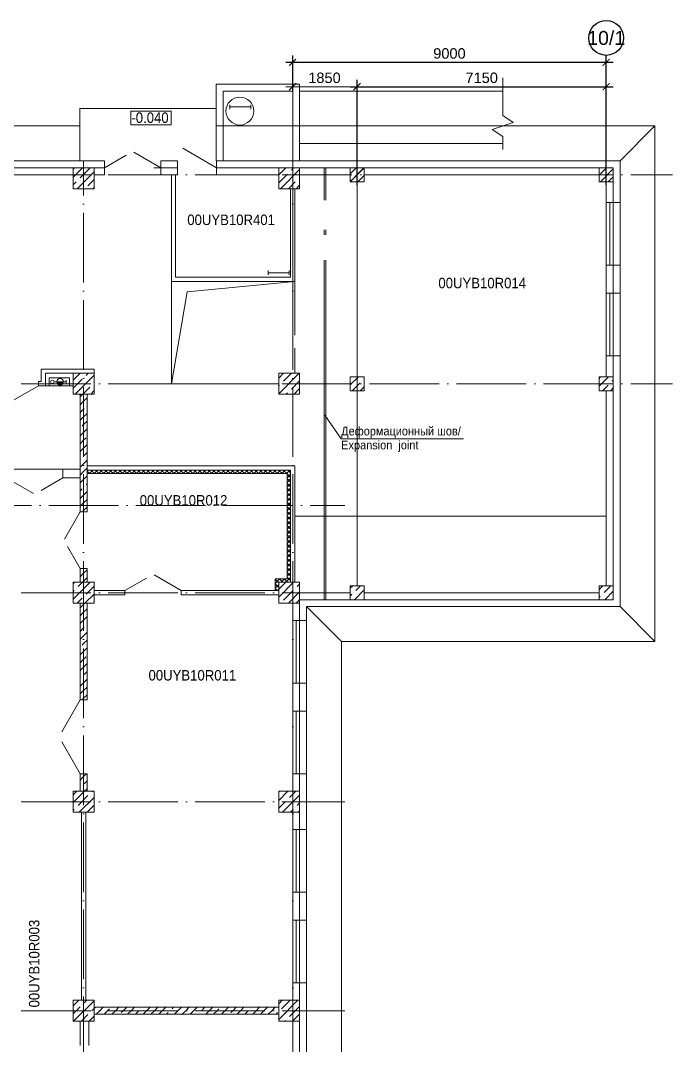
# Model space of a CAD drawing. Header units: millimetres. Extents: x 2259 to 76961, y 1004 to 49531.
# Drawn here: x 58246 to 76961, y 20102 to 49531 of the extents above; entities that cross this region are included whole.
import ezdxf
from ezdxf.enums import TextEntityAlignment as Align

# ---------------------------------------------------------------- set-up
doc = ezdxf.new("R2010")
doc.units = ezdxf.units.MM
doc.linetypes.add('OSEV', pattern=[25, 20, -2.5, 0, -2.5])
doc.layers.add('Подложки', color=252, linetype='Continuous', lineweight=5)
doc.styles.add('Arial 3', font='arial.ttf', dxfattribs={"height": 3})
doc.styles.add('ROMANS', font='romans.shx', dxfattribs={"width": 0.8})
doc.styles.add('ROOPPUR', font='arial.ttf', dxfattribs={"width": 0.7})
doc.dimstyles.new('100', dxfattribs={"dimtxt": 2, "dimasz": 2, "dimexe": 2, "dimexo": 2, "dimgap": 1, "dimtad": 1, "dimdec": 0, "dimlfac": 100, "dimzin": 1, "dimtxsty": 'ROMANS', "dimblk": 'ARCHTICK', "dimcen": 2.5, "dimdle": 2, "dimclrt": 2, "dimadec": 0, "dimazin": 0, "dimtfac": 1, "dimtdec": 0, "dimtmove": 1, "dimatfit": 3, "dimldrblk": 'ARCHTICK', "dimfxl": 2, "dimarcsym": 1})

# ---------------------------------------------------------------- blocks, each defined once
blk = doc.blocks.new('_ARCHTICK')
at = {"color": 0, "linetype": 'ByBlock', "const_width": 0.15}
blk.add_lwpolyline([(-0.5, -0.5), (0.5, 0.5)], dxfattribs=at)
blk = doc.blocks.new('*D4')
at = {"layer": 'Defpoints', "color": 0, "ltscale": 100, "transparency": 16777216}
for p in [(630, 385.29), (558.5, 355), (630, 355)]:
    blk.add_point(p, dxfattribs=at)
at = {"layer": 'Подложки', "color": 0, "linetype": 'Continuous', "lineweight": -2, "transparency": 16777216}
for p, q in [((558.5, 357), (558.5, 387.29)), ((630, 357), (630, 387.29)), ((556.5, 385.29), (632, 385.29))]:
    blk.add_line(p, q, dxfattribs=at)
at = {"layer": 'Подложки', "color": 0, "lineweight": -2, "ltscale": 100, "transparency": 16777216, "xscale": 2, "yscale": 2, "zscale": 2, "rotation": 180}
blk.add_blockref('_ARCHTICK', (558.5, 385.29), dxfattribs=at)
at = {"layer": 'Подложки', "color": 0, "lineweight": -2, "ltscale": 100, "transparency": 16777216, "xscale": 2, "yscale": 2, "zscale": 2}
blk.add_blockref('_ARCHTICK', (630, 385.29), dxfattribs=at)
at = {"layer": 'Подложки', "color": 252, "ltscale": 100, "transparency": 16777216, "insert": (594.25, 387.82), "char_height": 3, "attachment_point": 5, "style": 'Arial 3'}
blk.add_mtext('7150', dxfattribs=at)
blk = doc.blocks.new('*D5')
at = {"layer": 'Defpoints', "color": 0, "ltscale": 100, "transparency": 16777216}
for p in [(630, 392.28), (540, 382.29), (630, 382.29)]:
    blk.add_point(p, dxfattribs=at)
at = {"layer": 'Подложки', "color": 0, "linetype": 'Continuous', "lineweight": -2, "transparency": 16777216}
for p, q in [((538, 392.28), (632, 392.28)), ((540, 384.29), (540, 394.28)), ((630, 384.29), (630, 394.28))]:
    blk.add_line(p, q, dxfattribs=at)
at = {"layer": 'Подложки', "color": 0, "lineweight": -2, "ltscale": 100, "transparency": 16777216, "xscale": 2, "yscale": 2, "zscale": 2, "rotation": 180}
blk.add_blockref('_ARCHTICK', (540, 392.28), dxfattribs=at)
at = {"layer": 'Подложки', "color": 0, "lineweight": -2, "ltscale": 100, "transparency": 16777216, "xscale": 2, "yscale": 2, "zscale": 2}
blk.add_blockref('_ARCHTICK', (630, 392.28), dxfattribs=at)
at = {"layer": 'Подложки', "color": 252, "ltscale": 100, "transparency": 16777216, "insert": (585, 394.81), "char_height": 3, "attachment_point": 5, "style": 'Arial 3'}
blk.add_mtext('9000', dxfattribs=at)
blk = doc.blocks.new('ПЛАН НА ОТМ. 0.000')
at = {"layer": 'Подложки', "color": 253, "linetype": 'Continuous', "lineweight": 5}
for p, q in [((518.002, 386), (518.001, 364)), ((541.996, 386), (518.002, 386)), ((540, 357), (540, 387.287)), ((541.996, 386), (542, 364)), ((558.5, 357), (558.5, 387.287)), ((600.292, 387.84), (600.292, 377)), ((520, 384), (520.003, 363.996)), ((539.997, 384), (520, 384)), ((538, 385.287), (560.5, 385.287)), ((539.997, 384.013), (540, 364.009)), ((542, 384), (600.292, 384)), ((521.952, 380.054), (521.952, 378.854)), ((527.952, 380.054), (527.952, 378.854)), ((478.9, 379), (518.001, 379)), ((478.9, 364), (478.9, 379)), ((505.098, 378.251), (493.588, 378.251)), ((493.588, 378.251), (493.588, 374.358)), ((505.098, 374.358), (505.098, 378.251)), ((518.001, 378.999), (518.001, 363.999)), ((521.952, 379.454), (527.952, 379.454)), ((600.292, 377), (603.292, 375)), ((478.9, 374), (446.6, 374)), ((493.588, 374.358), (505.098, 374.358)), ((644, 374), (518.001, 374)), ((603.292, 375), (597.292, 373)), ((644, 374), (634, 364)), ((644, 374), (644, 226)), ((597.292, 373), (600.292, 371)), ((600.292, 371), (600.292, 367.265)), ((630, 372.954), (630, 334)), ((542, 369), (600.292, 369)), ((492.235, 365.6), (486, 362)), ((502.2, 362), (494.406, 366.5)), ((518.153, 362), (508.454, 367.6)), ((441.6, 364), (486, 364)), ((441.6, 362), (486, 362)), ((483.003, 362), (477.003, 362)), ((477.003, 362), (477.003, 356)), ((477.003, 359.346), (479.657, 362)), ((477.003, 361.591), (477.412, 362)), ((480, 355.141), (480, 364)), ((483.003, 356), (483.003, 362)), ((486, 360), (486, 364)), ((500.103, 362), (506.953, 362)), ((502.2, 364), (506.953, 364)), ((502.2, 360), (502.2, 364)), ((506.953, 360), (506.953, 364)), ((518.153, 360), (518.153, 364)), ((634, 364), (518.153, 364)), ((630, 362), (518.153, 362)), ((542.003, 362), (536.003, 362)), ((536.003, 362), (536.003, 356)), ((536.003, 359.975), (538.029, 362)), ((539.614, 361.34), (540.274, 362)), ((540, 313.988), (540, 364)), ((542.003, 356), (542.003, 362)), ((549, 362), (549, 352.667)), ((549.5, 362), (549.5, 352.667)), ((556.494, 358.015), (560.479, 362)), ((556.494, 360.26), (558.234, 362)), ((556.494, 358.015), (560.479, 362)), ((556.494, 360.26), (558.234, 362)), ((556.494, 362), (556.494, 358)), ((560.494, 362), (556.494, 362)), ((557.425, 361.191), (558.213, 361.978)), ((558.461, 359.981), (560.458, 361.978)), ((560.494, 358), (560.494, 362)), ((628, 359.924), (630.076, 362)), ((628, 359.924), (630.076, 362)), ((628, 361.998), (628, 357.998)), ((632, 361.998), (628, 361.998)), ((632, 357.998), (632, 361.998)), ((634, 364), (634, 352)), ((477.003, 360), (441.6, 360)), ((478.147, 356), (483.003, 360.856)), ((478.997, 359.095), (481.803, 361.901)), ((483.003, 360), (483.903, 360)), ((483.003, 360), (486, 360)), ((500.103, 360), (506.953, 360)), ((505.2, 360), (505.2, 329.4)), ((506.4, 360), (506.4, 330.6)), ((536.003, 360), (518.153, 360)), ((536.003, 357.729), (538.491, 360.217)), ((536.519, 356), (542.003, 361.484)), ((539.052, 360.779), (539.052, 360.779)), ((541.859, 359.095), (542.003, 359.239)), ((556.494, 360), (542, 360)), ((556.504, 360.27), (557.425, 361.191)), ((557.425, 358.946), (558.461, 359.981)), ((558.724, 358), (560.498, 359.773)), ((558.724, 358), (560.494, 359.769)), ((558.724, 358), (560.494, 359.769)), ((628, 360), (560.494, 360)), ((628.321, 358), (632, 361.679)), ((628.321, 358), (632, 361.679)), ((630.566, 358), (632, 359.434)), ((630.566, 358), (632, 359.434)), ((477.003, 357.101), (477.874, 357.972)), ((478.436, 358.534), (478.436, 358.534)), ((480.681, 356.289), (480.681, 356.289)), ((481.242, 356.85), (483.003, 358.611)), ((482.637, 356), (483.003, 356.366)), ((538.764, 356), (540.736, 357.972)), ((541.009, 356), (542.003, 356.994)), ((541.298, 358.534), (541.298, 358.534)), ((556.494, 358), (560.494, 358)), ((556.504, 358.025), (557.425, 358.946)), ((558.494, 358), (558.5, 242)), ((628, 357.998), (632, 357.998)), ((630, 357.998), (630, 352)), ((632, 357.998), (632, 352)), ((477.003, 356), (483.003, 356)), ((536.003, 356), (542.003, 356)), ((539.4, 330.6), (539.4, 356)), ((540.6, 329.4), (540.6, 356)), ((630, 352), (634, 352)), ((630, 352), (630, 334)), ((631, 352), (631, 334)), ((632, 352), (632, 334)), ((634, 352), (634, 334)), ((549, 344.15), (549, 342.716)), ((549.5, 344.15), (549.5, 342.716)), ((549, 335.523), (549, 238)), ((549.5, 335.493), (549.5, 238)), ((630, 334), (634, 334)), ((630, 333.95), (630, 326.05)), ((632, 333.95), (632, 326.05)), ((634, 333.95), (634, 326.05)), ((506.4, 330.6), (539.4, 330.6)), ((533, 332.488), (533, 331.288)), ((533, 331.888), (539, 331.888)), ((539, 332.488), (539, 331.288)), ((505.2, 329.4), (540.6, 329.4)), ((505.2, 329.4), (505.2, 300)), ((509.676, 326.34), (540.6, 329.4)), ((540.6, 329.4), (540.6, 313.947)), ((505.2, 300), (509.676, 326.34)), ((630, 326), (634, 326)), ((630, 326), (630, 308)), ((631, 326), (631, 308)), ((632, 326), (632, 308)), ((634, 326), (634, 308)), ((540.6, 310.249), (540.6, 303)), ((630, 308), (634, 308)), ((630, 308), (630, 301.998)), ((632, 308), (632, 238.16)), ((634, 308), (634, 236)), ((467.82, 304.207), (467.82, 300.6)), ((483.023, 304.207), (467.82, 304.207)), ((483.023, 303.007), (483.023, 304.207)), ((467.02, 300.6), (467.82, 300.6)), ((467.02, 299.4), (467.02, 300.6)), ((477.023, 303.007), (469.02, 303.007)), ((469.02, 303.007), (469.02, 299.4)), ((470.07, 299.4), (470.07, 301.7)), ((470.07, 301.7), (475.97, 301.7)), ((471.516, 300.55), (474.97, 300.55)), ((474.97, 300.05), (474.97, 301.05)), ((475.97, 301.7), (475.97, 299.4)), ((483.023, 303.007), (477.023, 303.007)), ((477.023, 303.007), (477.023, 297.007)), ((477.023, 300.994), (479.036, 303.007)), ((477.023, 298.749), (479.558, 301.285)), ((477.526, 297.007), (483.023, 302.504)), ((480.12, 301.846), (480.12, 301.846)), ((480.681, 302.407), (481.281, 303.007)), ((482.926, 300.162), (483.023, 300.259)), ((483.023, 297.007), (483.023, 303.007)), ((542.003, 303), (536.003, 303)), ((536.003, 303), (536.003, 297)), ((536.003, 301.603), (537.4, 303)), ((536.003, 297.113), (541.89, 303)), ((537.369, 300.723), (539.645, 303)), ((539.614, 298.478), (542.003, 300.868)), ((542.003, 297), (542.003, 303)), ((556.5, 299.649), (558.849, 301.998)), ((556.5, 301.894), (556.604, 301.998)), ((556.5, 301.998), (556.5, 297.998)), ((560.5, 301.998), (556.5, 301.998)), ((559.819, 300.723), (559.819, 300.723)), ((560.381, 301.285), (560.5, 301.404)), ((560.5, 297.998), (560.5, 301.998)), ((628, 299.307), (630.691, 301.998)), ((628, 299.307), (630.691, 301.998)), ((628, 301.998), (628, 297.998)), ((632, 301.998), (628, 301.998)), ((628, 301.552), (628.294, 301.846)), ((628, 301.552), (628.294, 301.846)), ((631.661, 300.723), (632, 301.062)), ((631.661, 300.723), (632, 301.062)), ((632, 297.998), (632, 301.998)), ((467.02, 299.4), (459.225, 294.9)), ((467.02, 299.4), (469.02, 299.4)), ((470.07, 299.4), (469.02, 299.4)), ((475.97, 299.4), (470.07, 299.4)), ((477.02, 299.4), (475.97, 299.4)), ((479.771, 297.007), (481.803, 299.039)), ((482.016, 297.007), (483.023, 298.014)), ((482.365, 299.601), (482.365, 299.601)), ((505.2, 300), (536.003, 300)), ((536.003, 299.358), (536.246, 299.601)), ((536.807, 300.162), (536.807, 300.162)), ((538.136, 297), (538.491, 297.356)), ((539.052, 297.917), (539.052, 297.917)), ((540.381, 297), (542.003, 298.623)), ((556.5, 297.998), (560.5, 297.998)), ((557.094, 297.998), (559.258, 300.162)), ((559.339, 297.998), (560.5, 299.159)), ((628, 297.998), (632, 297.998)), ((628.936, 297.998), (630.539, 299.601)), ((628.936, 297.998), (630.539, 299.601)), ((630, 297.998), (630, 242)), ((631.1, 300.162), (631.1, 300.162)), ((631.1, 300.162), (631.1, 300.162)), ((631.181, 297.998), (632, 298.817)), ((631.181, 297.998), (632, 298.817)), ((477.023, 297.007), (483.023, 297.007)), ((479, 263.2), (479, 297.007)), ((479, 296.236), (479.771, 297.007)), ((479, 293.991), (480, 294.991)), ((480, 294.991), (481, 295.991)), ((481, 297.007), (481, 263.2)), ((536.003, 297), (542.003, 297)), ((479, 291.746), (480, 292.746)), ((480, 292.746), (480.12, 292.866)), ((480, 290.501), (481, 291.501)), ((480.681, 293.427), (480.681, 293.427)), ((479, 289.501), (480, 290.501)), ((480, 288.256), (481, 289.256)), ((553.928, 284.161), (549.197, 290.974)), ((479, 285.011), (480, 286.011)), ((479.558, 287.814), (480, 288.256)), ((480, 286.011), (481, 287.011)), ((479, 282.766), (480, 283.766)), ((480, 283.766), (480.681, 284.447)), ((480, 281.521), (481, 282.521)), ((589.052, 284.161), (553.928, 284.161)), ((479, 280.521), (480, 281.521)), ((480.12, 279.395), (481, 280.276)), ((479, 276.031), (480, 277.031)), ((479, 263.2), (479, 276.8)), ((479.558, 278.834), (479.558, 278.834)), ((480, 277.031), (481, 278.031)), ((481, 275.2), (481, 276.8)), ((437.9, 275.45), (479, 275.45)), ((474, 272.95), (474, 275.45)), ((479, 273.785), (480, 274.785)), ((480, 274.785), (481, 275.785)), ((481, 276.4), (491.734, 276.4)), ((481, 275.2), (491.734, 275.2)), ((481.313, 275.2), (481, 274.887)), ((481.723, 274.2), (481, 274.923)), ((481, 274.2), (538.4, 274.2)), ((481, 274.2), (538.4, 274.2)), ((482.66, 275.2), (481.66, 274.2)), ((483.07, 274.2), (482.07, 275.2)), ((484.007, 275.2), (483.007, 274.2)), ((484.417, 274.2), (483.417, 275.2)), ((485.354, 275.2), (484.354, 274.2)), ((485.764, 274.2), (484.764, 275.2)), ((486.701, 275.2), (485.701, 274.2)), ((487.111, 274.2), (486.111, 275.2)), ((488.048, 275.2), (487.048, 274.2)), ((488.458, 274.2), (487.458, 275.2)), ((489.395, 275.2), (488.395, 274.2)), ((489.805, 274.2), (488.805, 275.2)), ((490.742, 275.2), (489.742, 274.2)), ((491.152, 274.2), (490.152, 275.2)), ((492.089, 275.2), (491.089, 274.2)), ((492.499, 274.2), (491.499, 275.2)), ((491.734, 276.4), (540.6, 276.4)), ((491.734, 275.2), (539.4, 275.2)), ((493.436, 275.2), (492.436, 274.2)), ((493.846, 274.2), (492.846, 275.2)), ((494.783, 275.2), (493.783, 274.2)), ((495.193, 274.2), (494.193, 275.2)), ((496.13, 275.2), (495.13, 274.2)), ((496.54, 274.2), (495.54, 275.2)), ((497.477, 275.2), (496.477, 274.2)), ((497.887, 274.2), (496.887, 275.2)), ((498.824, 275.2), (497.824, 274.2)), ((499.234, 274.2), (498.234, 275.2)), ((500.171, 275.2), (499.171, 274.2)), ((500.581, 274.2), (499.581, 275.2)), ((501.518, 275.2), (500.518, 274.2)), ((501.928, 274.2), (500.928, 275.2)), ((502.865, 275.2), (501.865, 274.2)), ((503.275, 274.2), (502.275, 275.2)), ((504.212, 275.2), (503.212, 274.2)), ((504.622, 274.2), (503.622, 275.2)), ((505.559, 275.2), (504.559, 274.2)), ((505.969, 274.2), (504.969, 275.2)), ((506.906, 275.2), (505.906, 274.2)), ((507.316, 274.2), (506.316, 275.2)), ((508.253, 275.2), (507.253, 274.2)), ((508.663, 274.2), (507.663, 275.2)), ((509.6, 275.2), (508.6, 274.2)), ((510.01, 274.2), (509.01, 275.2)), ((510.947, 275.2), (509.947, 274.2)), ((511.357, 274.2), (510.357, 275.2)), ((512.294, 275.2), (511.294, 274.2)), ((512.705, 274.2), (511.705, 275.2)), ((513.641, 275.2), (512.641, 274.2)), ((514.052, 274.2), (513.052, 275.2)), ((514.988, 275.2), (513.988, 274.2)), ((515.399, 274.2), (514.399, 275.2)), ((516.336, 275.2), (515.336, 274.2)), ((516.746, 274.2), (515.746, 275.2)), ((517.683, 275.2), (516.683, 274.2)), ((518.093, 274.2), (517.093, 275.2)), ((519.03, 275.2), (518.03, 274.2)), ((519.44, 274.2), (518.44, 275.2)), ((520, 274.823), (519.377, 274.2)), ((520, 274.987), (519.787, 275.2)), ((520.377, 275.2), (520, 274.823)), ((520.787, 274.2), (520, 274.987)), ((521.724, 275.2), (520.724, 274.2)), ((522.134, 274.2), (521.134, 275.2)), ((523.071, 275.2), (522.071, 274.2)), ((523.481, 274.2), (522.481, 275.2)), ((524.418, 275.2), (523.418, 274.2)), ((524.828, 274.2), (523.828, 275.2)), ((525.765, 275.2), (524.765, 274.2)), ((526.175, 274.2), (525.175, 275.2)), ((527.112, 275.2), (526.112, 274.2)), ((527.522, 274.2), (526.522, 275.2)), ((528.459, 275.2), (527.459, 274.2)), ((528.869, 274.2), (527.869, 275.2)), ((529.806, 275.2), (528.806, 274.2)), ((530.216, 274.2), (529.216, 275.2)), ((531.153, 275.2), (530.153, 274.2)), ((531.563, 274.2), (530.563, 275.2)), ((532.5, 275.2), (531.5, 274.2)), ((532.91, 274.2), (531.91, 275.2)), ((533.847, 275.2), (532.847, 274.2)), ((534.257, 274.2), (533.257, 275.2)), ((535.194, 275.2), (534.194, 274.2)), ((535.604, 274.2), (534.604, 275.2)), ((536.541, 275.2), (535.541, 274.2)), ((536.951, 274.2), (535.951, 275.2)), ((537.888, 275.2), (536.888, 274.2)), ((538.298, 274.2), (537.298, 275.2)), ((539.235, 275.2), (538.235, 274.2)), ((538.4, 244), (538.4, 274.2)), ((539.4, 273.098), (538.4, 274.098)), ((539.4, 274.018), (538.4, 273.018)), ((539.4, 274.445), (538.645, 275.2)), ((539.4, 243), (539.4, 275.2)), ((540.6, 243), (540.6, 276.4)), ((457.8, 272.95), (465.594, 268.45)), ((467.765, 269.35), (474, 272.95)), ((474, 272.95), (479, 272.95)), ((479, 271.54), (480, 272.54)), ((480, 272.54), (481, 273.54)), ((480.681, 270.976), (481, 271.295)), ((539.4, 271.751), (538.4, 272.751)), ((539.4, 272.671), (538.4, 271.671)), ((539.4, 270.404), (538.4, 271.404)), ((539.4, 271.324), (538.4, 270.324)), ((479, 269.295), (479.558, 269.854)), ((479, 267.05), (480, 268.05)), ((480, 268.05), (481, 269.05)), ((480.12, 270.415), (480.12, 270.415)), ((539.4, 269.057), (538.4, 270.057)), ((539.4, 269.977), (538.4, 268.977)), ((539.4, 267.71), (538.4, 268.71)), ((539.4, 268.63), (538.4, 267.63)), ((479, 264.805), (480, 265.805)), ((480, 265.805), (481, 266.805)), ((539.4, 266.363), (538.4, 267.363)), ((539.4, 267.283), (538.4, 266.283)), ((539.4, 265.016), (538.4, 266.016)), ((539.4, 265.936), (538.4, 264.936)), ((479, 263.2), (474.5, 255.406)), ((481, 263.2), (479, 263.2)), ((479.64, 263.2), (480, 263.56)), ((480, 263.56), (481, 264.56)), ((539.4, 263.669), (538.4, 264.669)), ((539.4, 264.589), (538.4, 263.589)), ((539.4, 262.322), (538.4, 263.322)), ((539.4, 263.241), (538.4, 262.241)), ((539.4, 260.975), (538.4, 261.975)), ((540.6, 262), (630, 262)), ((539.4, 261.894), (538.4, 260.894)), ((539.4, 259.628), (538.4, 260.628)), ((539.4, 260.547), (538.4, 259.547)), ((539.4, 258.281), (538.4, 259.281)), ((539.4, 259.2), (538.4, 258.2)), ((539.4, 256.934), (538.4, 257.934)), ((539.4, 257.853), (538.4, 256.853)), ((539.4, 255.587), (538.4, 256.587)), ((539.4, 256.506), (538.4, 255.506)), ((475.4, 253.235), (479, 247)), ((539.4, 254.24), (538.4, 255.24)), ((539.4, 255.159), (538.4, 254.159)), ((539.4, 252.893), (538.4, 253.893)), ((539.4, 253.812), (538.4, 252.812)), ((539.4, 251.546), (538.4, 252.546)), ((539.4, 252.465), (538.4, 251.465)), ((539.4, 250.199), (538.4, 251.199)), ((539.4, 251.118), (538.4, 250.118)), ((539.4, 248.852), (538.4, 249.852)), ((539.4, 249.771), (538.4, 248.771)), ((539.4, 247.505), (538.4, 248.505)), ((539.4, 248.424), (538.4, 247.424)), ((479, 243), (479, 247)), ((481, 247), (479, 247)), ((479, 244.6), (480, 245.6)), ((480, 245.6), (481, 246.6)), ((480, 243.355), (481, 244.355)), ((481, 247), (481, 243)), ((508, 240.6), (500.206, 245.1)), ((539.4, 244.383), (538.017, 243)), ((539.4, 246.157), (538.4, 247.157)), ((539.4, 247.077), (538.4, 246.077)), ((539.4, 244.81), (538.4, 245.81)), ((539.4, 245.73), (538.4, 244.73)), ((539.4, 243.463), (538.4, 244.463)), ((483, 243), (477, 243)), ((477, 243), (477, 237)), ((477, 242.6), (477.4, 243)), ((477, 238.11), (481.89, 243)), ((478.436, 241.79), (479.645, 243)), ((479.645, 243), (480, 243.355)), ((480.681, 239.545), (483, 241.864)), ((483, 237), (483, 243)), ((498.035, 244.2), (491.8, 240.6)), ((538.4, 244), (534.952, 244)), ((534.952, 244), (534.952, 240.6)), ((536.323, 244), (534.952, 242.629)), ((534.976, 244), (534.952, 243.976)), ((536, 242.822), (534.952, 243.871)), ((536, 241.475), (534.952, 242.524)), ((536, 242.33), (534.952, 241.282)), ((542, 243), (536, 243)), ((536, 243), (536, 237)), ((536, 238.738), (540.262, 243)), ((536, 240.983), (537.93, 242.913)), ((537.169, 243), (536.169, 244)), ((537.67, 244), (536.67, 243)), ((538.516, 243), (537.516, 244)), ((539.4, 243.036), (539.364, 243)), ((541.298, 241.79), (542, 242.493)), ((542, 237), (542, 243)), ((556.5, 241.277), (557.223, 242)), ((556.5, 241.277), (557.223, 242)), ((556.5, 242), (556.5, 238)), ((560.5, 242), (556.5, 242)), ((558.136, 240.668), (559.468, 242)), ((558.136, 240.668), (559.468, 242)), ((560.5, 238), (560.5, 242)), ((628, 240.935), (629.065, 242)), ((628, 240.935), (629.065, 242)), ((628, 242), (628, 238)), ((632, 242), (628, 242)), ((629.416, 240.107), (631.31, 242)), ((629.416, 240.107), (631.31, 242)), ((632, 238), (632, 242)), ((477, 240.355), (477.313, 240.668)), ((477.874, 241.229), (477.874, 241.229)), ((478.136, 237), (479.558, 238.423)), ((480.12, 238.984), (480.12, 238.984)), ((480.381, 237), (483, 239.619)), ((483, 240.6), (491.8, 240.6)), ((483, 239.4), (491.8, 239.4)), ((491.8, 239.4), (491.8, 240.6)), ((508, 240.6), (536, 240.6)), ((508, 239.4), (508, 240.6)), ((508, 239.4), (536, 239.4)), ((535.528, 240.6), (534.952, 241.177)), ((536, 240.983), (535.617, 240.6)), ((537.369, 237.861), (540.175, 240.668)), ((538.752, 237), (542, 240.248)), ((540.736, 241.229), (540.736, 241.229)), ((556.5, 240), (542, 240)), ((542, 239), (542, 232)), ((556.5, 239.032), (557.013, 239.545)), ((556.5, 239.032), (557.013, 239.545)), ((557.574, 240.107), (557.574, 240.107)), ((557.574, 240.107), (557.574, 240.107)), ((557.713, 238), (560.5, 240.787)), ((557.713, 238), (560.5, 240.787)), ((560.381, 238.423), (560.5, 238.542)), ((560.381, 238.423), (560.5, 238.542)), ((628, 240), (560.5, 240)), ((628, 238.69), (628.294, 238.984)), ((628, 238.69), (628.294, 238.984)), ((628.855, 239.545), (628.855, 239.545)), ((628.855, 239.545), (628.855, 239.545)), ((629.555, 238), (632, 240.445)), ((629.555, 238), (632, 240.445)), ((477, 237), (483, 237)), ((479, 209.205), (479, 237)), ((479, 235.619), (480, 236.619)), ((480, 236.619), (480.381, 237)), ((481, 209.205), (481, 237)), ((482.926, 237.3), (483, 237.374)), ((536, 237), (542, 237)), ((536.807, 237.3), (536.807, 237.3)), ((540, 237), (540, 232)), ((540.997, 237), (542, 238.003)), ((628, 238), (542, 238)), ((634, 236), (544, 236)), ((544, 236), (544, 232)), ((554, 226), (544, 236)), ((556.5, 238), (560.5, 238)), ((634, 236), (612.527, 236)), ((628, 238), (632, 238)), ((631.8, 238), (632, 238.2)), ((631.8, 238), (632, 238.2)), ((644, 226), (634, 236)), ((479, 233.374), (480, 234.374)), ((480, 234.374), (481, 235.374)), ((480, 232.129), (481, 233.129)), ((479, 231.129), (480, 232.129)), ((479, 228.884), (480, 229.884)), ((480, 229.884), (480.12, 230.004)), ((480.681, 230.565), (480.681, 230.565)), ((540, 232), (540, 214)), ((544, 232), (540, 232)), ((541, 232), (541, 214)), ((542, 232), (542, 214)), ((544, 232), (544, 214)), ((479, 226.639), (480, 227.639)), ((480, 227.639), (481, 228.639)), ((479.558, 224.952), (480, 225.394)), ((480, 225.394), (481, 226.394)), ((480, 223.149), (481, 224.149)), ((554, 226), (554, 107)), ((644, 226), (554, 226)), ((479, 222.149), (480, 223.149)), ((479, 219.904), (480, 220.904)), ((480, 220.904), (480.681, 221.585)), ((479, 217.659), (480, 218.659)), ((480, 218.659), (481, 219.659)), ((479.558, 215.972), (479.558, 215.972)), ((480, 214.169), (481, 215.169)), ((480.12, 216.533), (481, 217.414)), ((479, 213.169), (480, 214.169)), ((479, 210.924), (480, 211.924)), ((480, 211.924), (481, 212.924)), ((544, 214), (540, 214)), ((540, 214), (540, 206)), ((542, 214), (542, 206)), ((544, 214), (544, 206)), ((473.7, 200.025), (479, 209.205)), ((481, 209.205), (479, 209.205)), ((479.526, 209.205), (480, 209.679)), ((480, 209.679), (481, 210.679)), ((540, 154), (540, 206)), ((540, 206), (540, 188)), ((544, 206), (540, 206)), ((541, 206), (541, 188)), ((542, 206), (542, 188)), ((544, 206), (544, 188)), ((479, 188.005), (473.7, 197.185)), ((479, 183), (479, 188.005)), ((481, 188.005), (479, 188.005)), ((479, 186.228), (480, 187.228)), ((480.001, 187.229), (480.777, 188.005)), ((480.12, 185.102), (481, 185.983)), ((481, 183), (481, 188)), ((544, 188), (540, 188)), ((540, 188), (540, 183)), ((540, 188), (540, 183)), ((542, 188), (542, 172)), ((544, 188), (544, 172)), ((483, 183), (477, 183)), ((477, 183), (477, 177)), ((477, 179.738), (480.262, 183)), ((477, 181.983), (478.017, 183)), ((479.558, 184.541), (479.558, 184.541)), ((480.262, 183), (481, 183.738)), ((482.365, 182.857), (482.507, 183)), ((483, 177), (483, 183)), ((542, 183), (536, 183)), ((536, 183), (536, 177)), ((536, 180.366), (538.634, 183)), ((536.246, 182.857), (536.246, 182.857)), ((539.052, 181.174), (540.879, 183)), ((542, 177), (542, 183)), ((478.436, 178.929), (481.242, 181.735)), ((478.752, 177), (483, 181.248)), ((481.803, 182.296), (481.803, 182.296)), ((536, 178.121), (537.93, 180.051)), ((537.124, 177), (542, 181.876)), ((538.491, 180.612), (538.491, 180.612)), ((541.298, 178.929), (542, 179.631)), ((477, 177.493), (477.313, 177.806)), ((477, 177), (483, 177)), ((477.874, 178.367), (477.874, 178.367)), ((479.4, 123), (479.4, 177)), ((480.6, 123), (480.6, 177)), ((480.997, 177), (483, 179.003)), ((536, 177), (542, 177)), ((539.369, 177), (540.175, 177.806)), ((540, 177), (540, 172)), ((540.736, 178.367), (540.736, 178.367)), ((541.614, 177), (542, 177.386)), ((540, 172), (540, 154)), ((544, 172), (540, 172)), ((541, 172), (541, 154)), ((542, 172), (542, 154)), ((544, 172), (544, 154)), ((544, 154), (540, 154)), ((540, 154), (540, 146)), ((542, 154), (542, 146)), ((544, 154), (544, 146)), ((540, 146), (540, 128)), ((544, 146), (540, 146)), ((541, 146), (541, 128)), ((542, 146), (542, 128)), ((544, 146), (544, 128)), ((544, 128), (540, 128)), ((540, 128), (540, 123)), ((542, 128), (542, 93)), ((544, 128), (544, 97)), ((483, 123), (477, 123)), ((477, 123), (477, 117)), ((477, 121.366), (478.634, 123)), ((477, 119.121), (478.997, 121.118)), ((477.124, 117), (483, 122.876)), ((479.558, 121.679), (479.558, 121.679)), ((480.12, 122.241), (480.879, 123)), ((483, 117), (483, 123)), ((483, 121), (536, 121)), ((483, 120.631), (483.369, 121)), ((484.614, 120), (485.614, 121)), ((489.104, 120), (490.104, 121)), ((491.349, 120), (492.349, 121)), ((493.594, 120), (494.594, 121)), ((498.084, 120), (499.084, 121)), ((500.329, 120), (501.329, 121)), ((502.575, 120), (503.575, 121)), ((505.377, 120.557), (505.82, 121)), ((507.065, 120), (508.065, 121)), ((509.31, 120), (510.31, 121)), ((511.555, 120), (512.555, 121)), ((513.8, 120), (514.8, 121)), ((516.045, 120), (517.045, 121)), ((520.535, 120), (521.535, 121)), ((522.78, 120), (523.78, 121)), ((525.025, 120), (526.025, 121)), ((529.515, 120), (530.515, 121)), ((531.76, 120), (532.76, 121)), ((534.005, 120), (535.005, 121)), ((542, 123), (536, 123)), ((536, 123), (536, 117)), ((536, 121.995), (537.005, 123)), ((536, 117.504), (541.496, 123)), ((536.807, 120.557), (539.251, 123)), ((539.052, 118.312), (541.859, 121.118)), ((542, 117), (542, 123)), ((479.369, 117), (481.242, 118.873)), ((481.614, 117), (483, 118.386)), ((481.803, 119.434), (481.803, 119.434)), ((482.365, 119.996), (483, 120.631)), ((483, 119), (536, 119)), ((483.614, 119), (484.614, 120)), ((485.859, 119), (486.859, 120)), ((486.859, 120), (487.416, 120.557)), ((488.104, 119), (489.104, 120)), ((490.784, 119.434), (491.349, 120)), ((492.594, 119), (493.594, 120)), ((494.839, 119), (495.835, 119.996)), ((496.396, 120.557), (496.396, 120.557)), ((497.084, 119), (498.084, 120)), ((499.329, 119), (500.329, 120)), ((501.575, 119), (502.575, 120)), ((503.82, 119), (504.254, 119.434)), ((504.815, 119.996), (504.815, 119.996)), ((506.065, 119), (507.065, 120)), ((508.31, 119), (509.31, 120)), ((510.555, 119), (511.555, 120)), ((513.234, 119.434), (513.234, 119.434)), ((513.796, 119.996), (513.8, 120)), ((515.045, 119), (516.045, 120)), ((517.29, 119), (518.29, 120)), ((518.29, 120), (518.847, 120.557)), ((519.535, 119), (520.535, 120)), ((522.215, 119.434), (522.78, 120)), ((524.025, 119), (525.025, 120)), ((526.27, 119), (527.266, 119.996)), ((527.827, 120.557), (527.827, 120.557)), ((528.515, 119), (529.515, 120)), ((530.76, 119), (531.76, 120)), ((533.005, 119), (534.005, 120)), ((535.251, 119), (535.685, 119.434)), ((536.246, 119.996), (536.246, 119.996)), ((538.491, 117.751), (538.491, 117.751)), ((539.986, 117), (542, 119.014)), ((477, 117), (483, 117)), ((479, 110), (479, 117)), ((481.5, 110), (481.5, 117)), ((536, 117), (542, 117)), ((537.741, 117), (537.93, 117.189)), ((540, 117), (540, 97))]:
    blk.add_line(p, q, dxfattribs=at)
at = {"layer": 'Подложки', "color": 0, "linetype": 'ByBlock'}
for p, q in [((541, 386.287), (539, 384.287)), ((557.5, 384.287), (559.5, 386.287))]:
    blk.add_line(p, q, dxfattribs=at)
at = {"layer": 'Подложки', "color": 252, "linetype": 'OSEV', "lineweight": 0}
for p, q in [((-88, 360), (649.028, 360)), ((480, -70.981), (480, 360)), ((540, -70.981), (540, 360)), ((-88, 300), (649.028, 300)), ((420, 265), (555, 265)), ((-88, 240), (555, 240)), ((-88, 180), (555, 180)), ((-88, 180), (555, 180)), ((-88, 120), (555, 120))]:
    blk.add_line(p, q, dxfattribs=at)
at = {"layer": 'Подложки', "color": 252, "linetype": 'Continuous', "lineweight": 30}
blk.add_circle((630, 399.283), 5, dxfattribs=at)
at = {"layer": 'Подложки', "color": 253, "linetype": 'Continuous', "lineweight": 5}
for centre, radius in [((524.84, 378.278), 4), ((471.016, 300.539), 0.5), ((473.243, 300.55), 0.929)]:
    blk.add_circle(centre, radius, dxfattribs=at)
for points in [[(472.438, 300.085), (472.313, 300.55), (472.438, 300.55)], [(472.438, 300.085), (472.438, 300.55), (472.778, 299.745)], [(472.778, 299.745), (472.438, 300.55), (472.778, 300.55)], [(472.778, 299.745), (472.778, 300.55), (473.243, 299.621)], [(473.243, 299.621), (472.778, 300.55), (473.243, 300.55)], [(473.243, 299.621), (473.243, 300.55), (473.707, 299.745)], [(473.707, 299.745), (473.243, 300.55), (473.707, 300.55)], [(473.707, 299.745), (473.707, 300.55), (474.047, 300.085)], [(474.047, 300.085), (473.707, 300.55), (474.047, 300.55)], [(474.047, 300.085), (474.047, 300.55), (474.172, 300.55)]]:
    blk.add_solid(points, dxfattribs=at)
at = {"layer": 'Подложки', "color": 252, "linetype": 'Continuous', "lineweight": 0, "style": 'Arial 3'}
blk.add_text('10/1', height=4, dxfattribs=at).set_placement((630, 399.283), align=Align.MIDDLE_CENTER)
at = {"layer": 'Подложки', "color": 252, "lineweight": 5, "ltscale": 100, "style": 'Arial 3'}
blk.add_text('1850', height=3, dxfattribs=at).set_placement((544.467, 386.338))
at = {"layer": 'Подложки', "color": 253, "linetype": 'Continuous', "lineweight": 5, "style": 'ROOPPUR', "width": 0.9}
for s, height, p in [('-0.040', 3, (493.698, 374.892)), ('00UYB10R401', 3, (509.748, 345.564)), ('00UYB10R014', 3, (581.823, 327.411)), ('Деформационный шов/', 2.5, (553.928, 285.161)), ('Expansion  joint', 2.5, (553.928, 281.161)), ('00UYB10R012', 3, (496.093, 265.023)), ('00UYB10R011', 3, (498.618, 214.793))]:
    blk.add_text(s, height=height, dxfattribs=at).set_placement(p)
blk.add_text('00UYB10R003', height=3, rotation=90, dxfattribs=at).set_placement((467.295, 120.939))
at = {"layer": 'Подложки', "color": 252, "linetype": 'Continuous'}
for base, p1, p2, picture, middle in [((630, 392.283), (540, 382.287), (630, 382.287), '*D5', (585, 394.815)), ((630, 385.287), (558.5, 355), (630, 354.998), '*D4', (594.25, 387.818))]:
    dim = blk.add_linear_dim(base=base, p1=p1, p2=p2, dimstyle='100', override={"dimtxsty": 'Arial 3', "dimclrt": 252}, dxfattribs=at)
    dim.commit()
    dim.dimension.update_dxf_attribs({"geometry": picture, "text_midpoint": middle})

msp = doc.modelspace()

# ---------------------------------------------------------------- block references
at = {"ltscale": 100, "xscale": 100, "yscale": 100, "zscale": 100}
msp.add_blockref('ПЛАН НА ОТМ. 0.000', (12059, 9102), dxfattribs=at)

doc.saveas('drawing.dxf')
